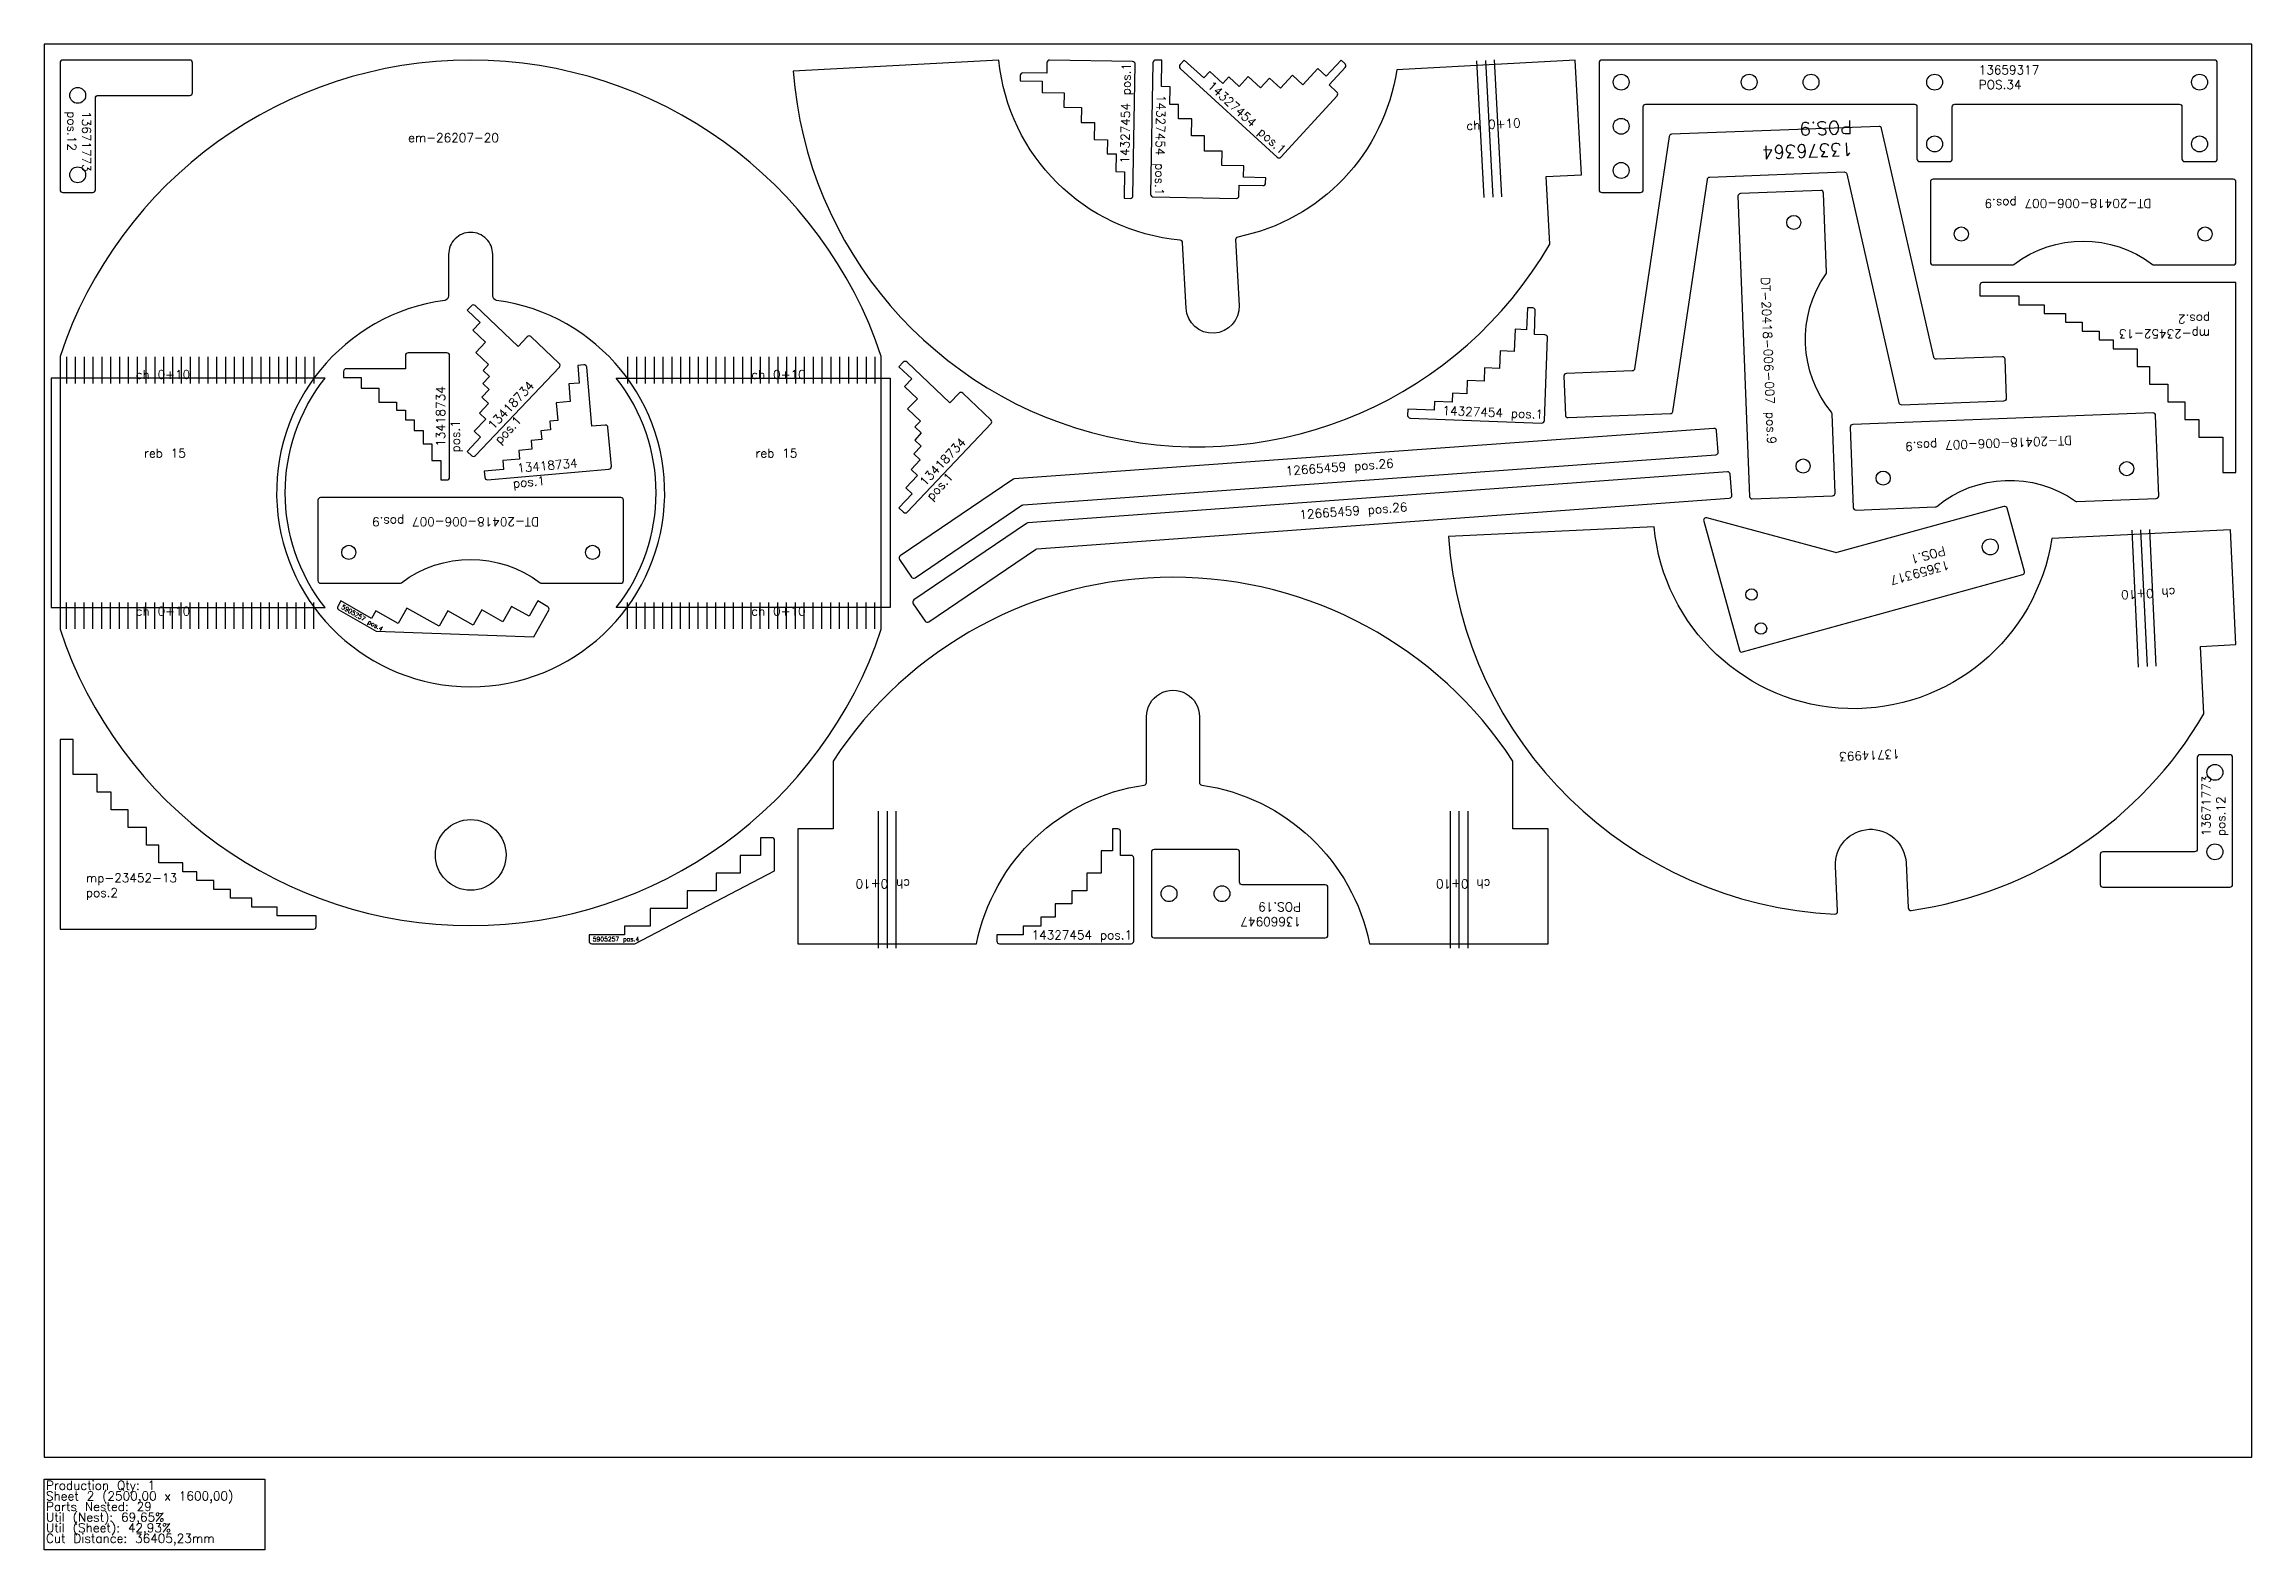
# Model space of a CAD drawing. Header units: millimetres. Extents: x 2625 to 5125, y -105 to 1600.
import ezdxf

# ---------------------------------------------------------------- set-up
doc = ezdxf.new("R2010")
doc.units = ezdxf.units.MM
for name, color, linetype in [('12665459', 7, 'Continuous'), ('13376364v01', 7, 'Continuous'), ('13418734', 7, 'Continuous'), ('13660947v0', 7, 'Continuous'), ('13671773v01', 7, 'Continuous'), ('5905257', 7, 'Continuous'), ('Chanfro', 7, 'Continuous'), ('Des.', 7, 'Continuous'), ('DT-20418-006-007', 7, 'Continuous'), ('em-26207-20', 7, 'Continuous'), ('Rebaixo', 6, 'Continuous'), ('sheet', 24, 'Continuous'), ('Stats', 7, 'Continuous'), ('Texto', 7, 'Continuous')]:
    doc.layers.add(name, color=color, linetype=linetype)
doc.styles.get("Standard").update_dxf_attribs({"font": 'txt.shx'})

msp = doc.modelspace()

# ---------------------------------------------------------------- linework, layer by layer
at = {"color": 4}
for points in [[(3473.2, 1569.5, 0.737388), (4329.9, 1373.4), (4325.8, 1450), (4365.8, 1452.2), (4358.8, 1582), (4156.6, 1571.1, -0.31682), (3976.6, 1381.6, 0.372646), (3974.2, 1378.5), (3978.1, 1304.2, -0.999991), (3918.2, 1301), (3914.2, 1375.2, 0.372646), (3911.5, 1378.1, -0.36015), (3706.1, 1582)], [(4388.8, 1432), (4432.8, 1432, 0.414214), (4435.8, 1435), (4435.8, 1529, -0.414214), (4438.8, 1532), (4742.8, 1532, -0.414214), (4745.8, 1529), (4745.8, 1470, 0.414214), (4748.8, 1467), (4782.8, 1467, 0.414214), (4785.8, 1470), (4785.8, 1529, -0.414214), (4788.8, 1532), (5042.8, 1532, -0.414214), (5045.8, 1529), (5045.8, 1470, 0.414214), (5048.8, 1467), (5082.8, 1467, 0.414214), (5085.8, 1470), (5085.8, 1579, 0.414214), (5082.8, 1582), (4388.8, 1582, 0.414214), (4385.8, 1579), (4385.8, 1435, 0.414214)], [(4861, 1315), (4861, 1305), (4890, 1305), (4890, 1295), (4914, 1295), (4914, 1285), (4933, 1285), (4933, 1275), (4952, 1275), (4952, 1265), (4968, 1265), (4968, 1255), (4995, 1255), (4995, 1235), (5009, 1235), (5009, 1215), (5030, 1215), (5030, 1195), (5049, 1195), (5049, 1175), (5065, 1175), (5065, 1155), (5092, 1155), (5092, 1115), (5107, 1115), (5107, 1330), (4820, 1330, 0.414214), (4817, 1327), (4817, 1315)], [(4847.9, 1074.4, 0.414213), (4844.2, 1076.5), (4655.1, 1024.2, -0.134542), (4653.5, 1024.2), (4508, 1063.7, 0.581142), (4504.3, 1060), (4544.7, 913.8, 0.414214), (4548.4, 911.7), (4865.5, 999.4, 0.414214), (4867.6, 1003)], [(4215.2, 1042.5, 0.38064), (4652.8, 615, 0.44209), (4655.9, 618.1), (4653.5, 669, -0.999974), (4733.4, 672.9), (4735.8, 621.9, 0.44209), (4739.3, 619.1, 0.228209), (5070.7, 841.5), (5067, 918.1), (5107, 920), (5100.8, 1049.9), (4898.5, 1040.2, -0.885046), (4448.1, 1053.6)], [(3873.3, 764), (3873.3, 838.4, -1.000031), (3933.3, 838.4), (3933.3, 764, 0.372646), (3935.8, 761, -0.31682), (4125.8, 581.4), (4328.3, 581.4), (4328.3, 711.4), (4288.3, 711.4), (4288.3, 788.1, 0.540925), (3518.3, 788.1), (3518.3, 711.4), (3478.3, 711.4), (3478.3, 581.4), (3680.8, 581.4, -0.31682), (3870.7, 761, 0.372646)], [(2889, 612.8), (2889, 622.8), (2860, 622.8), (2860, 632.8), (2836, 632.8), (2836, 642.8), (2817, 642.8), (2817, 652.8), (2798, 652.8), (2798, 662.8), (2782, 662.8), (2782, 672.8), (2755, 672.8), (2755, 692.8), (2741, 692.8), (2741, 712.8), (2720, 712.8), (2720, 732.8), (2701, 732.8), (2701, 752.8), (2685, 752.8), (2685, 772.8), (2658, 772.8), (2658, 812.8), (2643, 812.8), (2643, 597.8), (2930, 597.8, 0.414214), (2933, 600.8), (2933, 612.8)]]:
    msp.add_lwpolyline(points, format="xyb", close=True, dxfattribs=at)
for centre, radius in [((4410.8, 1557), 9), ((4555.8, 1557), 9), ((4625.8, 1557), 9), ((4765.8, 1557), 9), ((5065.8, 1557), 9), ((4410.8, 1507), 9), ((4765.8, 1487), 9), ((5065.8, 1487), 9), ((4410.8, 1457), 9), ((4828.8, 1030.7), 9), ((4558.5, 976.7), 6.5), ((4569.1, 938.2), 6.5)]:
    msp.add_circle(centre, radius, dxfattribs=at)
at = {"layer": '12665459', "color": 4}
for points in [[(4520.6, 1138.1), (4518.9, 1162, 0.414213), (4515.7, 1164.8), (3723.5, 1107.7, 0.131653), (3722.1, 1107.2), (3594.4, 1020.7, 0.414214), (3593.6, 1016.5), (3607, 996.6, 0.414214), (3611.2, 995.8), (3732.2, 1077.8, -0.131652), (3733.7, 1078.3), (4517.9, 1134.9, 0.414214)], [(4536.1, 1089.1), (4534.3, 1113, 0.414213), (4531.1, 1115.8), (3739, 1057.8, 0.131653), (3737.5, 1057.3), (3609.9, 970.6, 0.414214), (3609.1, 966.4), (3622.6, 946.6, 0.414214), (3626.8, 945.8), (3747.7, 1027.9, -0.131652), (3749.2, 1028.4), (4533.3, 1085.8, 0.414214)]]:
    msp.add_lwpolyline(points, format="xyb", close=True, dxfattribs=at)
at = {"layer": '13376364v01', "color": 4}
msp.add_lwpolyline([(4764.9, 1245.5), (4705.8, 1504.6, 0.360783), (4702.8, 1506.9), (4467.9, 1497.9, 0.360783), (4465.1, 1495.3), (4426.1, 1232.5, -0.360783), (4423.2, 1229.9), (4348.8, 1227.1, 0.414213), (4345.9, 1224), (4347.6, 1180, 0.414214), (4350.7, 1177.1), (4466.6, 1181.6, 0.360783), (4469.4, 1184.1), (4508.4, 1446.9, -0.360783), (4511.3, 1449.5), (4663.2, 1455.3, -0.360783), (4666.3, 1453), (4725.4, 1194, 0.360783), (4728.4, 1191.7), (4844.3, 1196.1, 0.414213), (4847.2, 1199.2), (4845.5, 1243.2, 0.414213), (4842.4, 1246.1), (4767.9, 1243.2, -0.360783)], format="xyb", close=True, dxfattribs=at)
at = {"layer": '13418734', "color": 4}
for points in [[(3208.4, 1234.3, 0.414214), (3208.2, 1238.5), (3176.3, 1268.8, 0.414214), (3172.1, 1268.7), (3161.8, 1257.8), (3113.1, 1303.9, 0.414214), (3108.9, 1303.8), (3104.1, 1298.7), (3118.6, 1284.9), (3110.3, 1276.2), (3124.8, 1262.5), (3113.8, 1250.9), (3128.3, 1237.1), (3122.2, 1230.6), (3129.4, 1223.7), (3121.8, 1215.7), (3129.1, 1208.8), (3120.8, 1200.1), (3128.1, 1193.2), (3117.8, 1182.3), (3125, 1175.5), (3112, 1161.7), (3119.2, 1154.8), (3104.1, 1138.8), (3109.2, 1134, 0.414214), (3113.4, 1134.1)], [(3084.1, 1247.5, 0.414214), (3081.1, 1250.5), (3037.1, 1250.5, 0.414214), (3034.1, 1247.5), (3034.1, 1232.5), (2967.1, 1232.5, 0.414214), (2964.1, 1229.5), (2964.1, 1222.5), (2984.1, 1222.5), (2984.1, 1210.5), (3004.1, 1210.5), (3004.1, 1194.5), (3024.1, 1194.5), (3024.1, 1185.5), (3034.1, 1185.5), (3034.1, 1174.5), (3044.1, 1174.5), (3044.1, 1162.5), (3054.1, 1162.5), (3054.1, 1147.5), (3064.1, 1147.5), (3064.1, 1128.5), (3074.1, 1128.5), (3074.1, 1106.5), (3081.1, 1106.5, 0.414214), (3084.1, 1109.5)], [(3264.6, 1118.8, 0.414214), (3267.3, 1122.1), (3263.5, 1165.9, 0.414214), (3260.2, 1168.6), (3245.3, 1167.3), (3239.5, 1234.1, 0.414214), (3236.2, 1236.8), (3229.2, 1236.2), (3231, 1216.3), (3219, 1215.2), (3220.8, 1195.3), (3204.8, 1193.9), (3206.6, 1174), (3197.6, 1173.2), (3198.5, 1163.2), (3187.5, 1162.3), (3188.4, 1152.3), (3176.4, 1151.3), (3177.3, 1141.3), (3162.4, 1140), (3163.2, 1130), (3144.3, 1128.4), (3145.2, 1118.4), (3123.3, 1116.5), (3123.9, 1109.5, 0.414214), (3127.1, 1106.8)], [(3697.3, 1170.3, 0.414213), (3697.2, 1174.5), (3665.2, 1204.8, 0.414214), (3661, 1204.7), (3650.7, 1193.8), (3602.1, 1239.9, 0.414214), (3597.8, 1239.8), (3593, 1234.7), (3607.5, 1220.9), (3599.3, 1212.2), (3613.8, 1198.5), (3602.8, 1186.9), (3617.3, 1173.1), (3611.1, 1166.6), (3618.3, 1159.7), (3610.8, 1151.7), (3618, 1144.8), (3609.8, 1136.1), (3617, 1129.2), (3606.7, 1118.4), (3614, 1111.5), (3600.9, 1097.7), (3608.1, 1090.8), (3593, 1074.8), (3598.1, 1070, 0.414214), (3602.3, 1070.1)]]:
    msp.add_lwpolyline(points, format="xyb", close=True, dxfattribs=at)
at = {"layer": '13660947v0', "color": 4}
msp.add_lwpolyline([(4078.8, 591), (4078.8, 645, 0.414214), (4075.8, 648), (3981.8, 648, -0.414213), (3978.8, 651), (3978.8, 685, 0.414214), (3975.8, 688), (3881.8, 688, 0.414213), (3878.8, 685), (3878.8, 591, 0.414213), (3881.8, 588), (4075.8, 588, 0.414214)], format="xyb", close=True, dxfattribs=at)
for centre in [(3898.8, 638), (3958.8, 638)]:
    msp.add_circle(centre, 9, dxfattribs=at)
at = {"layer": '13671773v01', "color": 4}
for points in [[(2793, 1545), (2793, 1579, 0.414214), (2790, 1582), (2646, 1582, 0.414214), (2643, 1579), (2643, 1435, 0.414214), (2646, 1432), (2680, 1432, 0.414213), (2683, 1435), (2683, 1539, -0.414214), (2686, 1542), (2790, 1542, 0.414214)], [(4953.2, 682.4), (4953.2, 648.4, 0.414214), (4956.2, 645.4), (5100.2, 645.4, 0.414214), (5103.2, 648.4), (5103.2, 792.4, 0.414214), (5100.2, 795.4), (5066.2, 795.4, 0.414214), (5063.2, 792.4), (5063.2, 688.4, -0.414214), (5060.2, 685.4), (4956.2, 685.4, 0.414213)]]:
    msp.add_lwpolyline(points, format="xyb", close=True, dxfattribs=at)
for centre in [(2663, 1542), (2663, 1452), (5083.2, 775.4), (5083.2, 685.4)]:
    msp.add_circle(centre, 9, dxfattribs=at)
at = {"layer": '5905257', "color": 4}
for points in [[(3001.1, 935.2), (3179.4, 929), (3196.4, 959, 0.414214), (3195.3, 963), (3184, 969.5), (3174.1, 952.1), (3154.1, 963.4), (3144.3, 946), (3120.8, 959.3), (3110.9, 941.9), (3082.2, 958.2), (3072.3, 940.8), (3035.8, 961.5), (3025.9, 944.1), (3000.7, 958.4), (2995.8, 949.7), (2961, 969.5), (2957.5, 963.4, 0.414214), (2958.7, 959.3)], [(3293.9, 581.4), (3452.1, 663.9), (3452.1, 698.4, 0.414214), (3449.1, 701.4), (3436.1, 701.4), (3436.1, 681.4), (3413.1, 681.4), (3413.1, 661.4), (3386.1, 661.4), (3386.1, 641.4), (3353.1, 641.4), (3353.1, 621.4), (3311.1, 621.4), (3311.1, 601.4), (3282.1, 601.4), (3282.1, 591.4), (3242.1, 591.4), (3242.1, 584.4, 0.414214), (3245.1, 581.4)]]:
    msp.add_lwpolyline(points, format="xyb", close=True, dxfattribs=at)
at = {"layer": 'Chanfro', "color": 4}
for p, q in [((4255.7, 1426.3), (4247.4, 1581)), ((4265.7, 1426.8), (4257.4, 1581.6)), ((4275.7, 1427.3), (4267.4, 1582.1)), ((5006.8, 895.2), (4999.4, 1050)), ((5016.8, 895.7), (5009.4, 1050.5)), ((4996.8, 894.7), (4989.4, 1049.5)), ((3569.5, 731.4), (3569.5, 576.4)), ((3579.5, 731.4), (3579.5, 576.4)), ((3589.5, 731.4), (3589.5, 576.4)), ((4217, 731.4), (4217, 576.4)), ((4227, 731.4), (4227, 576.4)), ((4237, 731.4), (4237, 576.4))]:
    msp.add_line(p, q, dxfattribs=at)
at = {"layer": 'Chanfro', "color": 3}
for p, q in [((2650.3, 1245.9), (2650.3, 1215.9)), ((2660.3, 1245.9), (2660.3, 1215.9)), ((2670.3, 1245.9), (2670.3, 1215.9)), ((2680.3, 1245.9), (2680.3, 1215.9)), ((2690.3, 1245.9), (2690.3, 1215.9)), ((2700.3, 1245.9), (2700.3, 1215.9)), ((2710.3, 1245.9), (2710.3, 1215.9)), ((2720.3, 1245.9), (2720.3, 1215.9)), ((2730.3, 1245.9), (2730.3, 1215.9)), ((2740.3, 1245.9), (2740.3, 1215.9)), ((2750.3, 1245.9), (2750.3, 1215.9)), ((2760.3, 1245.9), (2760.3, 1215.9)), ((2770.3, 1245.9), (2770.3, 1215.9)), ((2780.3, 1245.9), (2780.3, 1215.9)), ((2790.3, 1245.9), (2790.3, 1215.9)), ((2800.3, 1245.9), (2800.3, 1215.9)), ((2810.3, 1245.9), (2810.3, 1215.9)), ((2820.3, 1245.9), (2820.3, 1215.9)), ((2830.3, 1245.9), (2830.3, 1215.9)), ((2840.3, 1245.9), (2840.3, 1215.9)), ((2850.3, 1245.9), (2850.3, 1215.9)), ((2860.3, 1245.9), (2860.3, 1215.9)), ((2870.3, 1245.9), (2870.3, 1215.9)), ((2880.3, 1245.9), (2880.3, 1215.9)), ((2890.3, 1245.9), (2890.3, 1215.9)), ((2900.3, 1245.9), (2900.3, 1215.9)), ((2910.3, 1245.9), (2910.3, 1215.9)), ((2920.3, 1245.9), (2920.3, 1215.9)), ((2930.3, 1245.9), (2930.3, 1215.9)), ((3285.7, 1245.9), (3285.7, 1215.9)), ((3295.7, 1245.9), (3295.7, 1215.9)), ((3305.7, 1245.9), (3305.7, 1215.9)), ((3315.7, 1245.9), (3315.7, 1215.9)), ((3325.7, 1245.9), (3325.7, 1215.9)), ((3335.7, 1245.9), (3335.7, 1215.9)), ((3345.7, 1245.9), (3345.7, 1215.9)), ((3355.7, 1245.9), (3355.7, 1215.9)), ((3365.7, 1245.9), (3365.7, 1215.9)), ((3375.7, 1245.9), (3375.7, 1215.9)), ((3385.7, 1245.9), (3385.7, 1215.9)), ((3395.7, 1245.9), (3395.7, 1215.9)), ((3405.7, 1245.9), (3405.7, 1215.9)), ((3415.7, 1245.9), (3415.7, 1215.9)), ((3425.7, 1245.9), (3425.7, 1215.9)), ((3435.7, 1245.9), (3435.7, 1215.9)), ((3445.7, 1245.9), (3445.7, 1215.9)), ((3455.7, 1245.9), (3455.7, 1215.9)), ((3465.7, 1245.9), (3465.7, 1215.9)), ((3475.7, 1245.9), (3475.7, 1215.9)), ((3485.7, 1245.9), (3485.7, 1215.9)), ((3495.7, 1245.9), (3495.7, 1215.9)), ((3505.7, 1245.9), (3505.7, 1215.9)), ((3515.7, 1245.9), (3515.7, 1215.9)), ((3525.7, 1245.9), (3525.7, 1215.9)), ((3535.7, 1245.9), (3535.7, 1215.9)), ((3545.7, 1245.9), (3545.7, 1215.9)), ((3555.7, 1245.9), (3555.7, 1215.9)), ((3565.7, 1245.9), (3565.7, 1215.9)), ((2650.3, 937.9), (2650.3, 967.9)), ((2660.3, 937.9), (2660.3, 967.9)), ((2670.3, 937.9), (2670.3, 967.9)), ((2680.3, 937.9), (2680.3, 967.9)), ((2690.3, 937.9), (2690.3, 967.9)), ((2700.3, 937.9), (2700.3, 967.9)), ((2710.3, 937.9), (2710.3, 967.9)), ((2720.3, 937.9), (2720.3, 967.9)), ((2730.3, 937.9), (2730.3, 967.9)), ((2740.3, 937.9), (2740.3, 967.9)), ((2750.3, 937.9), (2750.3, 967.9)), ((2760.3, 937.9), (2760.3, 967.9)), ((2770.3, 937.9), (2770.3, 967.9)), ((2780.3, 937.9), (2780.3, 967.9)), ((2790.3, 937.9), (2790.3, 967.9)), ((2800.3, 937.9), (2800.3, 967.9)), ((2810.3, 937.9), (2810.3, 967.9)), ((2820.3, 937.9), (2820.3, 967.9)), ((2830.3, 937.9), (2830.3, 967.9)), ((2840.3, 937.9), (2840.3, 967.9)), ((2850.3, 937.9), (2850.3, 967.9)), ((2860.3, 937.9), (2860.3, 967.9)), ((2870.3, 937.9), (2870.3, 967.9)), ((2880.3, 937.9), (2880.3, 967.9)), ((2890.3, 937.9), (2890.3, 967.9)), ((2900.3, 937.9), (2900.3, 967.9)), ((2910.3, 937.9), (2910.3, 967.9)), ((2920.3, 937.9), (2920.3, 967.9)), ((2930.3, 937.9), (2930.3, 967.9)), ((3285.7, 937.9), (3285.7, 967.9)), ((3295.7, 937.9), (3295.7, 967.9)), ((3305.7, 937.9), (3305.7, 967.9)), ((3315.7, 937.9), (3315.7, 967.9)), ((3325.7, 937.9), (3325.7, 967.9)), ((3335.7, 937.9), (3335.7, 967.9)), ((3345.7, 937.9), (3345.7, 967.9)), ((3355.7, 937.9), (3355.7, 967.9)), ((3365.7, 937.9), (3365.7, 967.9)), ((3375.7, 937.9), (3375.7, 967.9)), ((3385.7, 937.9), (3385.7, 967.9)), ((3395.7, 937.9), (3395.7, 967.9)), ((3405.7, 937.9), (3405.7, 967.9)), ((3415.7, 937.9), (3415.7, 967.9)), ((3425.7, 937.9), (3425.7, 967.9)), ((3435.7, 937.9), (3435.7, 967.9)), ((3445.7, 937.9), (3445.7, 967.9)), ((3455.7, 937.9), (3455.7, 967.9)), ((3465.7, 937.9), (3465.7, 967.9)), ((3475.7, 937.9), (3475.7, 967.9)), ((3485.7, 937.9), (3485.7, 967.9)), ((3495.7, 937.9), (3495.7, 967.9)), ((3505.7, 937.9), (3505.7, 967.9)), ((3515.7, 937.9), (3515.7, 967.9)), ((3525.7, 937.9), (3525.7, 967.9)), ((3535.7, 937.9), (3535.7, 967.9)), ((3545.7, 937.9), (3545.7, 967.9)), ((3555.7, 937.9), (3555.7, 967.9)), ((3565.7, 937.9), (3565.7, 967.9))]:
    msp.add_line(p, q, dxfattribs=at)
at = {"layer": 'Des.', "color": 4}
for points in [[(3828.8, 1475.8), (3838.8, 1475.7), (3838.4, 1455.7), (3848.4, 1455.5), (3847.9, 1425.5), (3854.9, 1425.4, 0.414214), (3857.9, 1428.3), (3860.5, 1577.3, 0.414214), (3857.6, 1580.3), (3763.6, 1582, 0.414214), (3760.5, 1579), (3760.3, 1567), (3733.3, 1567.5, 0.414214), (3730.3, 1564.6), (3730.2, 1558.6), (3755.2, 1558.1), (3755, 1545.1), (3780, 1544.7), (3779.7, 1528.7), (3799.7, 1528.3), (3799.4, 1511.3), (3814.4, 1511.1), (3814, 1492.1), (3829, 1491.8)], [(3909.7, 1531.5), (3899.7, 1531.7), (3900.1, 1551.7), (3890.1, 1551.9), (3890.6, 1581.9), (3883.6, 1582, 0.414214), (3880.6, 1579), (3878, 1430.1, 0.414213), (3880.9, 1427), (3974.9, 1425.4, 0.414214), (3978, 1428.3), (3978.2, 1440.3), (4005.2, 1439.8, 0.414214), (4008.2, 1442.8), (4008.3, 1448.8), (3983.3, 1449.2), (3983.5, 1462.2), (3958.5, 1462.7), (3958.8, 1478.7), (3938.8, 1479), (3939.1, 1496), (3924.1, 1496.3), (3924.5, 1515.3), (3909.5, 1515.5)], [(3966.4, 1563), (3959.7, 1555.6), (3944.9, 1569.1), (3938.2, 1561.7), (3916, 1582), (3911.3, 1576.8, 0.414214), (3911.5, 1572.6), (4021.4, 1472, 0.414214), (4025.6, 1472.1), (4089.1, 1541.5, 0.414214), (4088.9, 1545.7), (4080.1, 1553.8), (4098.3, 1573.7, 0.414214), (4098.1, 1577.9), (4093.7, 1582), (4076.8, 1563.6), (4067.2, 1572.3), (4050.3, 1553.9), (4038.5, 1564.7), (4025, 1550), (4012.5, 1561.5), (4002.4, 1550.4), (3988.3, 1563.2), (3978.2, 1552.2)], [(4220, 1204.7), (4219.6, 1194.7), (4199.6, 1195.5), (4199.2, 1185.5), (4169.2, 1186.6), (4169, 1179.6, 0.414214), (4171.9, 1176.5), (4320.7, 1170.9, 0.414213), (4323.9, 1173.7), (4327.4, 1267.7, 0.414214), (4324.5, 1270.8), (4312.6, 1271.2), (4313.6, 1298.2, 0.414214), (4310.7, 1301.3), (4304.7, 1301.6), (4303.8, 1276.6), (4290.8, 1277.1), (4289.8, 1252.1), (4273.8, 1252.7), (4273.1, 1232.7), (4256.1, 1233.4), (4255.5, 1218.4), (4236.5, 1219.1), (4235.9, 1204.1)], [(3753.8, 611.4), (3753.8, 601.4), (3733.8, 601.4), (3733.8, 591.4), (3703.8, 591.4), (3703.8, 584.4, 0.414214), (3706.8, 581.4), (3855.8, 581.4, 0.414214), (3858.8, 584.4), (3858.8, 678.4, 0.414213), (3855.8, 681.4), (3843.8, 681.4), (3843.8, 708.4, 0.414214), (3840.8, 711.4), (3834.8, 711.4), (3834.8, 686.4), (3821.8, 686.4), (3821.8, 661.4), (3805.8, 661.4), (3805.8, 641.4), (3788.8, 641.4), (3788.8, 626.4), (3769.8, 626.4), (3769.8, 611.4)]]:
    msp.add_lwpolyline(points, format="xyb", close=True, dxfattribs=at)
at = {"layer": 'DT-20418-006-007', "color": 4}
for points in [[(4643.5, 1341.8), (4640, 1431.4, 0.414214), (4636.9, 1434.3), (4546, 1430.8, 0.414213), (4543.1, 1427.7), (4556.2, 1087.9, 0.414214), (4559.3, 1085.1), (4650.2, 1088.6, 0.414214), (4653.1, 1091.7), (4649.6, 1181.3, 0.16356), (4649, 1183.1, -0.336111), (4642.9, 1340, 0.16356)], [(5014.3, 1350), (5104, 1350, 0.414214), (5107, 1353), (5107, 1444, 0.414214), (5104, 1447), (4764, 1447, 0.414214), (4761, 1444), (4761, 1353, 0.414214), (4764, 1350), (4853.7, 1350, 0.16356), (4855.5, 1350.6, -0.336111), (5012.5, 1350.6, 0.16356)], [(4927, 1082.1), (5016.6, 1085.5, 0.414214), (5019.5, 1088.6), (5016, 1179.6, 0.414214), (5012.9, 1182.4), (4673.1, 1169.4, 0.414214), (4670.2, 1166.2), (4673.7, 1075.3, 0.414214), (4676.9, 1072.4), (4766.5, 1075.9, 0.16356), (4768.2, 1076.6, -0.336111), (4925.2, 1082.6, 0.16356)], [(3188.3, 989.5), (3278, 989.5, 0.414214), (3281, 992.5), (3281, 1083.5, 0.414214), (3278, 1086.5), (2938, 1086.5, 0.414214), (2935, 1083.5), (2935, 992.5, 0.414213), (2938, 989.5), (3027.7, 989.5, 0.16356), (3029.5, 990.1, -0.336111), (3186.5, 990.1, 0.16356)]]:
    msp.add_lwpolyline(points, format="xyb", close=True, dxfattribs=at)
for centre in [(4606.3, 1398.1), (4796, 1385), (5072, 1385), (4616.9, 1122.3), (4983.3, 1119.3), (4707.5, 1108.6), (2970, 1024.5), (3246, 1024.5)]:
    msp.add_circle(centre, 8, dxfattribs=at)
at = {"layer": 'em-26207-20', "color": 3}
for points in [[(3573, 1246.4, 0.721472), (2643, 1246.4), (2643, 937.4, 0.721472), (3573, 937.4)], [(3133, 1314.9), (3133, 1361.9, 0.414214), (3108, 1386.9), (3108, 1386.9, 0.414214), (3083, 1361.9), (3083, 1314.9, -0.375565), (3078.7, 1309.9, 14.933034), (3137.3, 1309.9, -0.375565)]]:
    msp.add_lwpolyline(points, format="xyb", close=True, dxfattribs=at)
msp.add_circle((3108, 681.9), 40, dxfattribs=at)
at = {"layer": 'Rebaixo', "color": 3}
for points in [[(2943.1, 1221.9), (2633, 1221.9), (2633, 961.9), (2943.1, 961.9, -0.346737)], [(3272.9, 1221.9), (3583, 1221.9), (3583, 961.9), (3272.9, 961.9, 0.346737)]]:
    msp.add_lwpolyline(points, format="xyb", close=True, dxfattribs=at)
at = {"layer": 'sheet', "color": 7}
msp.add_lwpolyline([(2625, 0), (5125, 0), (5125, 1600), (2625, 1600)], close=True, dxfattribs=at)
at = {"layer": 'Stats', "color": 151}
msp.add_lwpolyline([(2625, -25), (2875, -25), (2875, -105), (2625, -105), (2625, -25)], close=True, dxfattribs=at)

# ---------------------------------------------------------------- texts
at = {"layer": 'Chanfro', "color": 4, "char_height": 10, "width": 124.253}
for insert, attachment_point, rotation in [((4235.7, 1502.7), 7, 3.0738), ((4977.2, 971.3), 3, 182.7433), ((3605.5, 654), 7, 180), ((4201.1, 654), 9, 180)]:
    msp.add_mtext('ch 0+10', dxfattribs=dict(at, insert=insert, attachment_point=attachment_point, rotation=rotation))
at = {"layer": 'Chanfro', "color": 3, "char_height": 10}
for insert, attachment_point in [((2790.3, 1230.9), 3), ((3425.7, 1230.9), 1), ((2790.3, 952.9), 9), ((3425.7, 952.9), 7)]:
    msp.add_mtext_dynamic_manual_height_columns('ch 0+10', width=80.208, gutter_width=12.5, heights=[0], dxfattribs=dict(at, insert=insert, attachment_point=attachment_point))
at = {"layer": 'Rebaixo', "color": 3, "char_height": 10}
for insert, attachment_point in [((2785.5, 1141.9), 3), ((3430.5, 1141.9), 1)]:
    msp.add_mtext_dynamic_manual_height_columns('reb 15', width=70.517, gutter_width=12.5, heights=[0], dxfattribs=dict(at, insert=insert, attachment_point=attachment_point))
at = {"layer": 'Stats', "color": 60}
for s, p in [('Sheet 2 (2500,00 x 1600,00)', (2627, -49)), ('Production Qty: 1', (2627, -37)), ('Parts Nested: 29', (2627, -61)), ('Util (Nest): 69,65%', (2627, -73)), ('Util (Sheet): 42,93%', (2627, -85)), ('Cut Distance: 36405,23mm', (2627, -97))]:
    msp.add_text(s, height=10, dxfattribs=at).set_placement(p)
at = {"layer": 'Texto', "color": 4, "attachment_point": 1}
for s, insert, char_height, width in [('13659317 \\PPOS.34', (4815.7, 1575.8), 10, 171.219), ('mp-23452-13 pos.2', (2672.2, 660.9), 10, 60.76), ('5905257 pos.4', (3246.2, 589.1), 5, 209.203), ('14327454 pos.1', (3743.1, 596.3), 10, 123.73)]:
    msp.add_mtext(s, dxfattribs=dict(at, insert=insert, char_height=char_height, width=width))
for s, insert, char_height, width, rotation in [('14327454 pos.1', (3843.6, 1464.8), 10, 123.73, 89), ('14327454 pos.1', (3948.3, 1559.1), 10, 123.73, 317.5093), ('14327454 pos.1', (3894.9, 1542.5), 10, 123.73, 269), ('13671773\\Ppos.12', (2678, 1524.1), 10, 90.989, 270), ('13376364 POS.9', (4673.7, 1473.7), 15, 165.283, 182.2052), ('DT-20418-006-007 pos.9', (5011.2, 1414.5), 10, 185.575, 180), ('DT-20418-006-007 pos.9', (4579.1, 1336.2), 10, 185.575, 272.2049), ('mp-23452-13 pos.2', (5077.8, 1266.9), 10, 60.76, 180), ('{\\W0.713931; }13418734 pos.1', (3069, 1137.7), 10, 101.667, 90), ('{\\W0.713931; }13418734 pos.1', (3121.9, 1165), 10, 101.667, 46.5207), ('14327454 pos.1', (4208.7, 1190.1), 10, 123.73, 357.8215), ('{\\W0.713931; }13418734 pos.1', (3610.8, 1101), 10, 101.667, 46.5207), ('DT-20418-006-007 pos.9', (4921.4, 1146.4), 10, 185.575, 182.2053), ('{\\W0.713931; }13418734 pos.1', (3153.9, 1124.3), 10, 101.667, 5), ('12665459 pos.26', (4030.6, 1121.7), 10, 154.772, 4.1217), ('12665459 pos.26', (4046.1, 1072.1), 10, 154.772, 4.1881), ('DT-20418-006-007 pos.9', (3185.2, 1054), 10, 185.575, 180), ('13659317 \\PPOS.1', (4783.3, 1005.8), 10, 171.219, 195.4512), ('5905257 pos.4', (2963.5, 965.5), 5, 209.203, 330.4463), ('13714993', (4726.5, 791.4), 10, 81.842, 182.7433), ('13671773\\Ppos.12', (5068.2, 703.2), 10, 90.989, 90), ('13660947 POS.19', (4048.3, 601.3), 10, 116.776, 180)]:
    msp.add_mtext(s, dxfattribs=dict(at, insert=insert, char_height=char_height, width=width, rotation=rotation))
at = {"layer": 'Texto', "color": 3, "insert": (3037.1, 1499.1), "char_height": 10, "width": 33.433, "attachment_point": 1}
msp.add_mtext('em-26207-20', dxfattribs=at)

doc.saveas('drawing.dxf')
